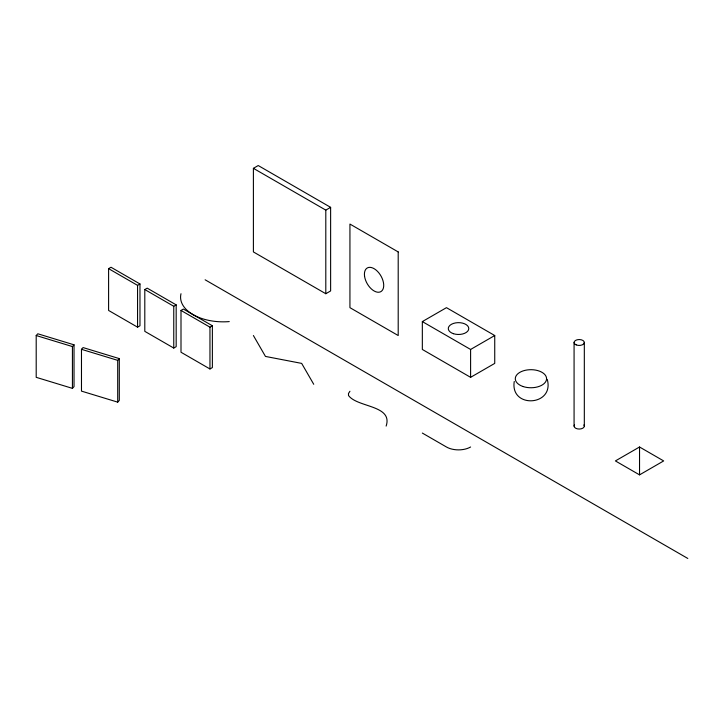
<?xml version="1.0" encoding="UTF-8"?>
<svg xmlns="http://www.w3.org/2000/svg" width="724" height="724" viewBox="0 0 724 724"><rect width="100%" height="100%" fill="white"/><g stroke="black" fill="none" stroke-linecap="round" stroke-linejoin="round"><path stroke-width="1.09" d="M514.248 381.467C509.904 408.861 554.684 406.218 547.272 379.43M386.136 426.092C393.177 404.969 357.312 407.648 348.516 395.503L348.488 393.485L349.936 391.259M36.2 335.529L37.793 333.782L74.02 344.814L74.02 386.616L72.427 388.363L36.2 377.331L36.2 335.529L72.427 346.561L74.02 344.814M81.477 349.321L83.07 347.574L119.297 358.606L119.297 400.408L117.704 402.146L81.477 391.114L81.477 349.321L117.704 360.353L119.297 358.606M253.4 168.33L258.224 165.543L330.624 207.345L330.624 290.939L325.8 293.727L253.4 251.925L253.4 168.33L325.8 210.123L330.624 207.345M108.6 268.649L111.016 267.256L139.976 283.971L139.976 325.773L137.56 327.167L108.6 310.451L108.6 268.649L137.56 285.365L139.976 283.971M144.8 289.546L147.216 288.152L176.176 304.876L176.176 346.669L173.76 348.063L144.8 331.348L144.8 289.546L173.76 306.27L176.176 304.876M181 310.442L183.416 309.058L212.376 325.773L212.376 367.575L209.96 368.969L181 352.244L181 310.442L209.96 327.167L212.376 325.773M422.336 321.592L446.464 307.664L494.736 335.529L494.736 363.394L470.6 377.331L422.336 349.457L422.336 321.592L470.6 349.457L494.736 335.529M639.536 446.998L615.4 460.926L639.536 474.863L663.664 460.926L639.536 446.998L639.536 474.863M205.136 279.799L687.8 558.457M422.336 433.061L446.464 446.998A17.068 9.855 0 0 0 470.6 446.998M313.736 384.29L301.664 363.394L265.464 356.425L253.4 335.529M584.322 342.497L584.322 426.092M574.078 342.497L574.078 426.092M470.6 349.457L470.6 377.331M325.8 210.123L325.8 293.727M209.96 327.167L209.96 368.969M173.76 306.27L173.76 348.063M137.56 285.365L137.56 327.167M117.704 360.353L117.704 402.146M72.427 346.561L72.427 388.363M229.264 321.592A42.662 24.634 0 0 1 181 293.727M583.897 424.916A5.122 2.959 0 0 1 579.2 429.051A5.122 2.959 0 0 1 574.503 424.916M398.2 251.925L349.936 224.06L349.936 307.664L398.2 335.529L398.2 251.925M576.195 344.886A5.122 2.959 0 0 0 584.295 342.796A5.122 2.959 0 0 0 577.109 339.791A5.122 2.959 0 0 0 576.195 344.886M523.117 386.544A15.638 9.032 0 0 0 546.575 378.724A15.638 9.032 0 0 0 523.117 370.896A15.638 9.032 0 0 0 523.117 386.544M453.414 333.683A10.236 5.91 0 0 0 468.772 328.56A10.236 5.91 0 0 0 453.414 323.438A10.236 5.91 0 0 0 453.414 333.683M364.534 276.052A13.647 7.883 60 0 0 380.154 291.962A13.647 7.883 60 0 0 377.512 271.373A13.647 7.883 60 0 0 364.534 276.052"/></g></svg>
